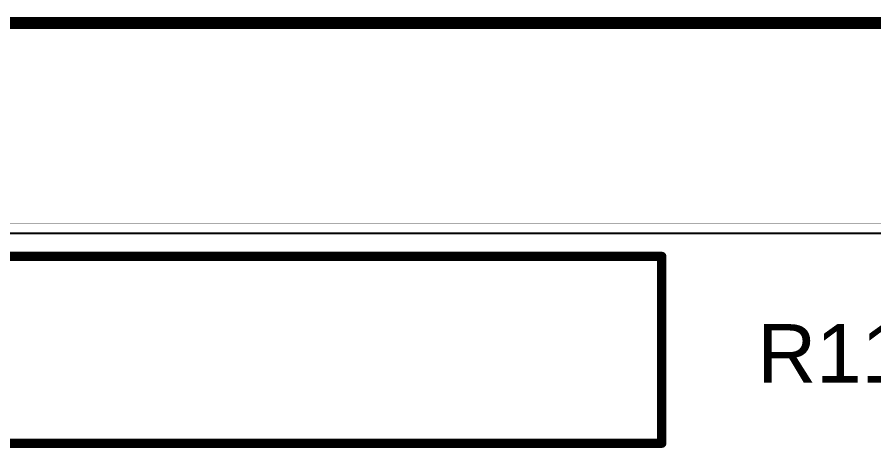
# Model space of a CAD drawing. Header units: inches. Extents: x 0 to 7.57, y 0 to 3.51.
# Drawn here: x 0.775 to 1.498, y 3.128 to 3.491 of the extents above; entities that cross this region are included whole.
import ezdxf

# ---------------------------------------------------------------- set-up
doc = ezdxf.new("R2010")
doc.units = ezdxf.units.IN
doc.header["$MEASUREMENT"] = 0
for name, color, linetype in [('Keep-Out Layer', 6, 'Continuous'), ('L2', 5, 'Continuous'), ('Top Courtyard', 56, 'Continuous'), ('Top Overlay', 2, 'Continuous')]:
    doc.layers.add(name, color=color, linetype=linetype)
doc.styles.add('Arial', font='', dxfattribs={"height": 0.2})
doc.styles.get('Arial').set_extended_font_data('Arial')

msp = doc.modelspace()

# ---------------------------------------------------------------- linework, layer by layer
at = {"layer": 'Keep-Out Layer'}
msp.add_lwpolyline([(0.48228, 3.31693, 0.000394, 0.000394, 0), (3.31693, 3.31693, 0.000394, 0.000394, 0)], format="xyseb", dxfattribs=at)
at = {"layer": 'L2'}
msp.add_line((0.48561, 3.3089), (3.3136, 3.3089), dxfattribs=at)
at = {"layer": 'Top Courtyard'}
msp.add_lwpolyline([(0.00984, 3.48622, 0.01, 0.01, 0), (1.61721, 3.48622, 0.01, 0.01, 0)], format="xyseb", dxfattribs=at)
at = {"layer": 'Top Overlay'}
for points in [[(0.49606, 3.28937, 0.00787, 0.00787, 0), (1.3189, 3.28937, 0.00787, 0.00787, 0)], [(1.3189, 3.13189, 0.00787, 0.00787, 0), (1.3189, 3.28937, 0.00787, 0.00787, 0)], [(0.44488, 3.13189, 0.00787, 0.00787, 0), (1.3189, 3.13189, 0.00787, 0.00787, 0)]]:
    msp.add_lwpolyline(points, format="xyseb", dxfattribs=at)
for points in [[(1.31693, 3.28937, 0.00394, 0.00394, 1), (1.32087, 3.28937, 0.00394, 0.00394, 1)], [(1.31693, 3.28937, 0.00394, 0.00394, 1), (1.32087, 3.28937, 0.00394, 0.00394, 1)], [(1.31693, 3.13189, 0.00394, 0.00394, 1), (1.32087, 3.13189, 0.00394, 0.00394, 1)], [(1.31693, 3.13189, 0.00394, 0.00394, 1), (1.32087, 3.13189, 0.00394, 0.00394, 1)]]:
    msp.add_lwpolyline(points, format="xyseb", close=True, dxfattribs=at)

# ---------------------------------------------------------------- texts
at = {"layer": 'Top Overlay', "style": 'Arial'}
msp.add_text('R11', height=0.049213, dxfattribs=at).set_placement((1.39946, 3.18308))

doc.saveas('drawing.dxf')
